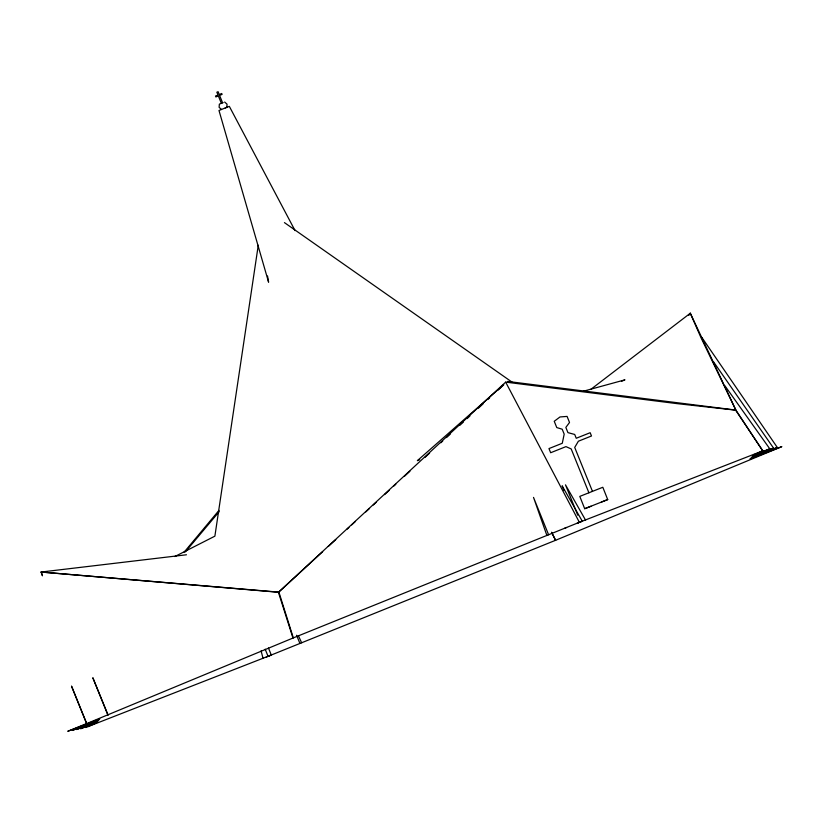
<?xml version="1.0" encoding="UTF-8"?>
<svg xmlns="http://www.w3.org/2000/svg" width="823" height="823" viewBox="0 0 823 823"><rect width="100%" height="100%" fill="white"/><g stroke="black" fill="none" stroke-linecap="round" stroke-linejoin="round"><path stroke-width="1.23" d="M226.809 107.381L227.045 104.182L224.638 102.031M258.268 245.233L214.885 536.164L174.826 556.543M184.085 552.223L218.98 510.394M185.35 551.904L219.175 511.649M507.462 381.409L735.855 410.07L701.021 337.759L690.302 313.244L688.645 315.199L690.302 313.244L735.855 410.07L762.705 450.87L753.703 454.934L769.803 448.854L724.847 385.689M582.231 521.144L577.211 523.171L762.828 450.819L735.639 410.152L676.959 403.62L505.672 382.129L278.431 592.323L292.967 638.041L582.231 521.144L562.119 485.817L564.012 490.477M322.647 551.667L278.555 592.282L41.15 572.036L42.426 575.668L41.15 572.036L186.461 554.774M328.274 546.482L335.784 539.569M347.039 529.199L348.911 527.471M351.73 524.879L355.485 521.412M365.803 511.906L369.558 508.449M373.303 504.993L376.121 502.4M384.567 494.623L389.258 490.302M393.95 485.981L395.822 484.253M404.268 476.476L409.895 471.291M424.905 457.465L429.596 453.144M440.85 442.774L442.733 441.046M446.488 437.589L450.232 434.133M459.615 425.491L463.37 422.034M467.125 418.578L469.933 415.985M478.379 408.208L483.07 403.887M487.761 399.567L489.634 397.838M498.08 390.051L503.707 384.866M86.672 723.602L71.57 686.248L86.672 723.602L293.317 637.897L278.904 592.138L41.15 572.036M503.625 384.783L417.354 460.664L419.74 459.707M590.801 389.382L690.302 313.244M87.999 726.606L96.857 722.594L80.623 728.725L97.834 721.38L76.601 729.528L98.801 720.156L72.609 730.32L99.778 718.942L67.764 731.297L86.785 723.489M621.437 381.368L624.955 379.835L583.198 391.275M769.803 448.854L752.479 456.251L773.579 448.154L713.335 361.544M773.579 448.154L751.245 457.567L777.313 447.465L701.813 337.399M777.313 447.465L750.02 458.895L781.85 446.622L555.587 540.289L266.271 657.042M223.115 102.597L219.36 104.13L219.113 107.34L221.521 109.49M226.397 107.463L218.99 110.498L268.596 282.207L267.537 275.993M85.705 727.522L271.292 655.026L268.463 648.02M584.69 508.707L607.713 499.582L602.817 487.267L579.793 496.392L584.69 508.707L591.017 506.248M601.387 502.051L607.713 499.582M225.276 107.947L229.339 106.373L295.066 230.625M564.856 528.129L566.594 527.481M271.292 655.026L268.01 656.209L265.181 649.203M284.429 222.611L512.06 382.129M585.595 520.167L565.483 484.829L577.746 515.188M505.672 382.129L579.299 522.173M298.482 635.901L301.65 642.814M108.039 714.981L92.824 677.74L107.916 715.094M592.467 491.362L574.711 447.434L578.384 441.221L591.49 435.984L590.163 432.713L576.244 438.268L574.711 434.462L567.942 432.631L565.843 427.425L569.526 422.477L567.078 416.417L560 416.952L554.239 421.283L556.77 427.569L562.191 429.205L564.187 434.133L562.284 443.268L548.972 448.576L550.659 452.732L565.967 446.622L571.193 448.936L588.908 492.782M548.643 534.868L533.51 497.39L546.904 535.516M222.591 102.834L219.597 95.427L222.087 94.398L221.726 93.503L219.227 94.522L218.095 91.703L216.861 92.207L218.002 95.026L215.503 96.044L215.863 96.949L218.362 95.921L221.356 103.338M296.599 635.253L299.911 643.452M261.097 650.849L262.99 658.235M555.587 540.289L551.636 532.347L555.587 540.289"/></g></svg>
